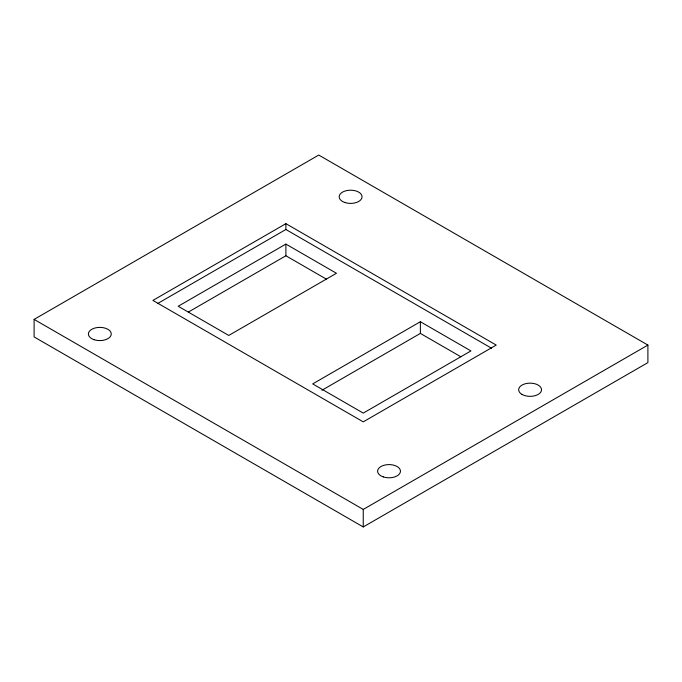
<?xml version="1.0" encoding="UTF-8"?>
<svg xmlns="http://www.w3.org/2000/svg" width="682" height="682" viewBox="0 0 682 682"><rect width="100%" height="100%" fill="white"/><g stroke="black" fill="none" stroke-linecap="round" stroke-linejoin="round"><path stroke-width="1.02" d="M34.1 319.398L318.75 155.053L647.9 345.083L647.9 362.602L363.25 526.947L34.1 336.917L34.1 319.398L363.25 509.428L647.9 345.083M285.886 223.653L152.913 300.421L363.25 421.86L496.223 345.083L285.886 223.653L285.886 229.493L491.611 348.263M157.499 303.618L285.886 229.493M285.886 244.088L178.198 306.261L228.76 335.45L336.448 273.277L285.886 244.088L285.886 255.767L188.317 312.092M420.376 321.733L312.688 383.906L363.25 413.104L470.938 350.923L420.376 321.733L420.376 333.413L321.887 390.275M285.886 255.767L326.337 279.117M420.376 333.413L460.827 356.763M363.25 509.428L363.25 526.947M344.887 202.52A11.441 6.607 0 0 0 362.048 196.8A11.441 6.607 0 0 0 344.887 191.079A11.441 6.607 0 0 0 344.887 202.52M522.003 394.418A11.441 6.607 0 0 0 541.141 391.459A11.441 6.607 0 0 0 527.135 383.369A11.441 6.607 0 0 0 522.003 394.418M383.31 476.914A11.441 6.607 0 0 0 400.47 471.194A11.441 6.607 0 0 0 383.31 465.474A11.441 6.607 0 0 0 383.31 476.914M94.107 339.713A11.441 6.607 0 0 0 111.268 333.992A11.441 6.607 0 0 0 94.107 328.272A11.441 6.607 0 0 0 94.107 339.713"/></g></svg>
